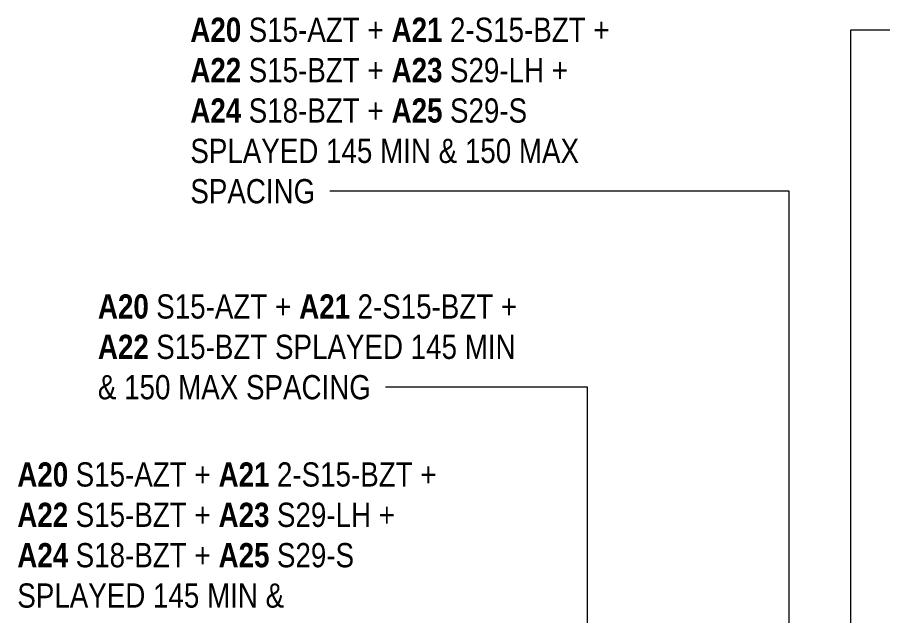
# Model space of a CAD drawing. Header units: metres. Extents: x 1652 to 1749, y -583 to 22.
# Drawn here: x 1684.213 to 1688.677, y -579.564 to -576.474 of the extents above; entities that cross this region are included whole.
import ezdxf

# ---------------------------------------------------------------- set-up
doc = ezdxf.new("R2010")
doc.units = ezdxf.units.M
doc.layers.add('D-ENHA-TEXT', color=7, linetype='Continuous', lineweight=9)
doc.styles.add('Arial Narrow', font='ARIALN.TTF', dxfattribs={"height": 0.125})
doc.styles.add('Arial Narrow_B', font='ARIALNB.TTF', dxfattribs={"height": 0.125})

msp = doc.modelspace()

# ---------------------------------------------------------------- linework, layer by layer
at = {"layer": 'D-ENHA-TEXT'}
for p, q in [((1688.5123, -576.5388), (1689.3955, -576.5388)), ((1688.5123, -580.4001), (1688.5123, -576.5388)), ((1687.3769, -577.3722), (1685.8252, -577.3722)), ((1688.194, -577.3722), (1687.3769, -577.3722)), ((1688.194, -579.8452), (1688.194, -577.3722)), ((1686.8782, -578.3839), (1686.1123, -578.3839)), ((1687.1551, -578.3839), (1686.8782, -578.3839)), ((1687.1551, -579.8347), (1687.1551, -578.3839))]:
    msp.add_line(p, q, dxfattribs=at)

# ---------------------------------------------------------------- texts
at = {"layer": 'D-ENHA-TEXT', "char_height": 0.125, "attachment_point": 1, "bg_fill": 3, "box_fill_scale": 1, "bg_fill_color": 256, "bg_fill_transparency": 0}
for s, insert, style in [('A20', (1685.1053, -576.4763), 'Arial Narrow_B'), ('A22', (1685.1053, -576.6846), 'Arial Narrow_B'), ('A24', (1685.1053, -576.893), 'Arial Narrow_B'), ('SPLAYED 145 MIN & 150 MAX ', (1685.1053, -577.1014), 'Arial Narrow'), ('SPACING', (1685.1053, -577.3097), 'Arial Narrow'), ('A20', (1684.6284, -577.9047), 'Arial Narrow_B'), ('A22', (1684.6284, -578.113), 'Arial Narrow_B'), ('& 150 MAX SPACING', (1684.6284, -578.3214), 'Arial Narrow'), ('A20', (1684.2126, -578.7719), 'Arial Narrow_B'), ('A22', (1684.2126, -578.9802), 'Arial Narrow_B'), ('A24', (1684.2126, -579.1886), 'Arial Narrow_B'), ('SPLAYED 145 MIN &', (1684.2126, -579.3969), 'Arial Narrow')]:
    msp.add_mtext(s, dxfattribs=dict(at, insert=insert, style=style))

# ---------------------------------------------------------------- next in the draw order: texts
at = {"layer": 'D-ENHA-TEXT', "char_height": 0.125, "attachment_point": 1, "style": 'Arial Narrow', "bg_fill": 3, "box_fill_scale": 1, "bg_fill_color": 256, "bg_fill_transparency": 0}
for s, insert in [(' S15-AZT + ', (1685.3665, -576.4763)), (' S15-BZT + ', (1685.3665, -576.6846)), (' S18-BZT + ', (1685.3665, -576.893)), (' S15-AZT + ', (1684.8896, -577.9047)), (' S15-BZT SPLAYED 145 MIN ', (1684.8896, -578.113)), (' S15-AZT + ', (1684.4739, -578.7719)), (' S15-BZT + ', (1684.4739, -578.9802)), (' S18-BZT + ', (1684.4739, -579.1886))]:
    msp.add_mtext(s, dxfattribs=dict(at, insert=insert))

# ---------------------------------------------------------------- next in the draw order: texts
at = {"layer": 'D-ENHA-TEXT', "char_height": 0.125, "attachment_point": 1, "style": 'Arial Narrow_B', "bg_fill": 3, "box_fill_scale": 1, "bg_fill_color": 256, "bg_fill_transparency": 0}
for s, insert in [('A21', (1686.1437, -576.4763)), ('A23', (1686.1437, -576.6846)), ('A25', (1686.1437, -576.893)), ('A21', (1685.6669, -577.9047)), ('A21', (1685.2511, -578.7719)), ('A23', (1685.2511, -578.9802)), ('A25', (1685.2511, -579.1886))]:
    msp.add_mtext(s, dxfattribs=dict(at, insert=insert))

# ---------------------------------------------------------------- next in the draw order: texts
at = {"layer": 'D-ENHA-TEXT', "char_height": 0.125, "attachment_point": 1, "style": 'Arial Narrow', "bg_fill": 3, "box_fill_scale": 1, "bg_fill_color": 256, "bg_fill_transparency": 0}
for s, insert in [(' 2-S15-BZT +', (1686.405, -576.4763)), (' S29-LH +', (1686.405, -576.6846)), (' S29-S', (1686.405, -576.893)), (' 2-S15-BZT +', (1685.9281, -577.9047)), (' 2-S15-BZT +', (1685.5123, -578.7719)), (' S29-LH +', (1685.5123, -578.9802)), (' S29-S', (1685.5123, -579.1886))]:
    msp.add_mtext(s, dxfattribs=dict(at, insert=insert))

doc.saveas('drawing.dxf')
